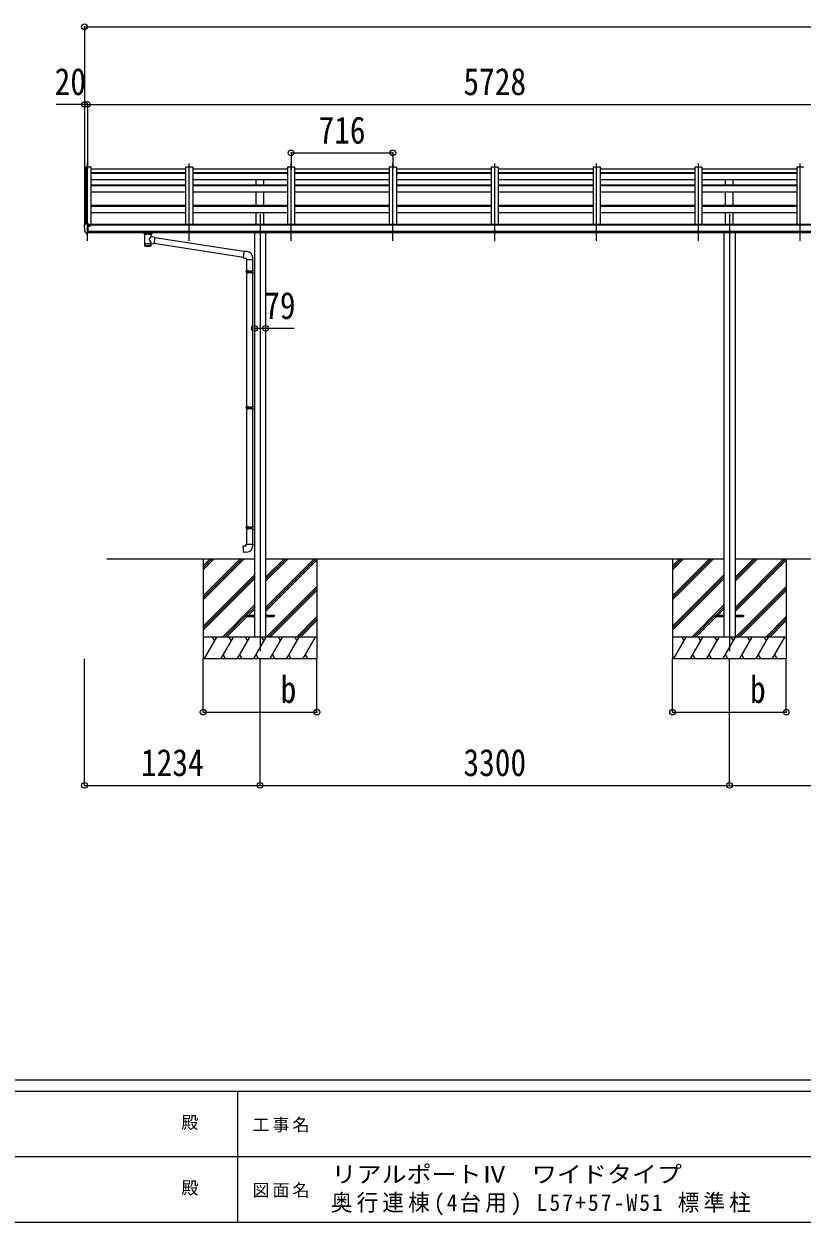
# Model space of a CAD drawing. Units: millimetres at full size, sheet at 1:40. Extents: x -11181 to 11305, y -7804 to 7716.
# Drawn here: x -2037 to 3433, y -7804 to 622 of the extents above; entities that cross this region are included whole.
import ezdxf
from ezdxf.enums import TextEntityAlignment as Align

# ---------------------------------------------------------------- set-up
doc = ezdxf.new("R2010")
doc.units = ezdxf.units.MM
doc.header["$LTSCALE"] = 40
doc.header["$PDMODE"] = 32
doc.header["$PDSIZE"] = 40
for name, color, linetype, lineweight in [('0-0_0', 7, 'Continuous', 9), ('0-1_本体', 4, 'Continuous', 9), ('0-2_部品', 7, 'Continuous', 9), ('0-8_PARTS2', 2, 'Continuous', 9), ('0-A_寸法', 6, 'Continuous', 9), ('F-0_240', 7, 'Continuous', 9)]:
    doc.layers.add(name, color=color, linetype=linetype, lineweight=lineweight)
doc.styles.add('ＭＳ ゴシック', font='')
doc.styles.get('ＭＳ ゴシック').set_extended_font_data('MS Gothic')

msp = doc.modelspace()

# ---------------------------------------------------------------- linework, layer by layer
at = {"layer": '0-0_0'}
for p, q in [((-1453.35, -3139.42), (-416.85, -3139.42)), ((-777.35, -3139.42), (-777.35, -3839.42)), ((-777.35, -3400.15), (-516.62, -3139.42)), ((-777.35, -3414.29), (-502.48, -3139.42)), ((-777.35, -3428.44), (-488.34, -3139.42)), ((-777.35, -3216.31), (-700.47, -3139.42)), ((-777.35, -3202.16), (-714.61, -3139.42)), ((-777.35, -3188.02), (-728.76, -3139.42)), ((-337.85, -3481.15), (3.88, -3139.42)), ((-337.85, -3495.29), (18.02, -3139.42)), ((-337.85, -3297.3), (-179.97, -3139.42)), ((-337.85, -3283.16), (-194.11, -3139.42)), ((-337.85, -3269.02), (-208.26, -3139.42)), ((-337.85, -3139.42), (2883.15, -3139.42)), ((-337.85, -3509.44), (22.65, -3148.94)), ((22.65, -3139.42), (22.65, -3839.42)), ((2522.65, -3139.42), (2522.65, -3839.42)), ((2522.65, -3400.15), (2783.38, -3139.42)), ((2522.65, -3414.29), (2797.52, -3139.42)), ((2522.65, -3428.44), (2811.66, -3139.42)), ((2522.65, -3216.31), (2599.53, -3139.42)), ((2522.65, -3202.16), (2585.39, -3139.42)), ((2522.65, -3188.02), (2571.24, -3139.42)), ((2962.15, -3481.15), (3303.88, -3139.42)), ((2962.15, -3495.29), (3318.02, -3139.42)), ((2962.15, -3297.3), (3120.03, -3139.42)), ((2962.15, -3283.16), (3105.89, -3139.42)), ((2962.15, -3269.02), (3091.74, -3139.42)), ((2962.15, -3139.42), (4813.15, -3139.42)), ((2962.15, -3509.44), (3322.65, -3148.94)), ((3322.65, -3139.42), (3322.65, -3839.42)), ((-777.35, -3612.28), (-416.85, -3251.79)), ((-777.35, -3626.43), (-416.85, -3265.93)), ((-777.35, -3640.57), (-416.85, -3280.07)), ((2522.65, -3612.28), (2883.15, -3251.79)), ((2522.65, -3626.43), (2883.15, -3265.93)), ((2522.65, -3640.57), (2883.15, -3280.07)), ((-333.99, -3689.42), (22.65, -3332.79)), ((-319.85, -3689.42), (22.65, -3346.93)), ((-305.71, -3689.42), (22.65, -3361.07)), ((2966.01, -3689.42), (3322.65, -3332.79)), ((2980.15, -3689.42), (3322.65, -3346.93)), ((2994.29, -3689.42), (3322.65, -3361.07)), ((-642.36, -3689.42), (-416.85, -3463.92)), ((-628.22, -3689.42), (-477.35, -3538.56)), ((-473.71, -3534.91), (-416.85, -3478.06)), ((-459.57, -3534.91), (-416.85, -3492.2)), ((2657.64, -3689.42), (2883.15, -3463.92)), ((2671.78, -3689.42), (2822.65, -3538.56)), ((2826.29, -3534.91), (2883.15, -3478.06)), ((2840.43, -3534.91), (2883.15, -3492.2)), ((-614.08, -3689.42), (-468.57, -3543.91)), ((-121.86, -3689.42), (22.65, -3544.92)), ((-107.72, -3689.42), (22.65, -3559.06)), ((-93.58, -3689.42), (22.65, -3573.2)), ((2685.92, -3689.42), (2831.43, -3543.91)), ((3178.14, -3689.42), (3322.65, -3544.92)), ((3192.28, -3689.42), (3322.65, -3559.06)), ((3206.42, -3689.42), (3322.65, -3573.2)), ((22.65, -3689.42), (-777.35, -3689.42)), ((-767.06, -3839.42), (-680.46, -3689.42)), ((-695.46, -3715.41), (-710.46, -3689.42)), ((-651.59, -3839.42), (-564.99, -3689.42)), ((-579.99, -3715.41), (-594.99, -3689.42)), ((-536.12, -3839.42), (-449.52, -3689.42)), ((-464.52, -3715.41), (-479.52, -3689.42)), ((-420.65, -3839.42), (-334.05, -3689.42)), ((-349.05, -3715.41), (-364.05, -3689.42)), ((-305.18, -3839.42), (-218.58, -3689.42)), ((-233.58, -3715.41), (-248.58, -3689.42)), ((-189.71, -3839.42), (-103.11, -3689.42)), ((-133.11, -3689.42), (-118.11, -3715.41)), ((-74.24, -3839.42), (12.36, -3689.42)), ((3322.65, -3689.42), (2522.65, -3689.42)), ((2532.94, -3839.42), (2619.54, -3689.42)), ((2604.54, -3715.41), (2589.54, -3689.42)), ((2648.41, -3839.42), (2735.01, -3689.42)), ((2720.01, -3715.41), (2705.01, -3689.42)), ((2763.88, -3839.42), (2850.48, -3689.42)), ((2835.48, -3715.41), (2820.48, -3689.42)), ((2879.35, -3839.42), (2965.95, -3689.42)), ((2950.95, -3715.41), (2935.95, -3689.42)), ((2994.82, -3839.42), (3081.42, -3689.42)), ((3066.42, -3715.41), (3051.42, -3689.42)), ((3110.29, -3839.42), (3196.89, -3689.42)), ((3166.89, -3689.42), (3181.89, -3715.41)), ((3225.76, -3839.42), (3312.36, -3689.42)), ((-777.35, -3839.42), (22.65, -3839.42)), ((-636.6, -3813.45), (-621.6, -3839.42)), ((-521.12, -3813.44), (-506.12, -3839.42)), ((-405.65, -3813.44), (-390.66, -3839.42)), ((-290.18, -3813.45), (-275.19, -3839.42)), ((-174.71, -3813.45), (-159.72, -3839.42)), ((-59.24, -3813.45), (-44.25, -3839.42)), ((2522.65, -3839.42), (3322.65, -3839.42)), ((2663.4, -3813.45), (2678.4, -3839.42)), ((2778.88, -3813.44), (2793.88, -3839.42)), ((2894.35, -3813.44), (2909.34, -3839.42)), ((3009.82, -3813.45), (3024.81, -3839.42)), ((3125.29, -3813.45), (3140.28, -3839.42)), ((3240.76, -3813.45), (3255.75, -3839.42))]:
    msp.add_line(p, q, dxfattribs=at)
at = {"layer": '0-1_本体'}
for p, q in [((-1611.35, -384.55), (-1611.36, -790.19)), ((-1610.41, -383.67), (-1602.57, -383.26)), ((-1602.35, -383.34), (-1602.35, -783.65)), ((-1602.27, -383.45), (-1601.65, -385.07)), ((-1566.35, -383.25), (-1566.35, -793.83)), ((-1566.35, -396.25), (-900.35, -396.25)), ((-900.35, -383.85), (-900.35, -787.12)), ((-850.35, -383.85), (-900.35, -383.85)), ((-850.35, -383.85), (-850.35, -787.12)), ((-850.35, -396.25), (-184.35, -396.25)), ((-184.35, -383.85), (-184.35, -787.12)), ((-134.35, -383.85), (-184.35, -383.85)), ((-134.35, -383.85), (-134.35, -787.12)), ((-134.35, -396.25), (531.65, -396.25)), ((531.65, -383.85), (531.65, -783.43)), ((581.65, -383.85), (531.65, -383.85)), ((581.65, -383.85), (581.65, -783.43)), ((581.65, -396.25), (1247.65, -396.25)), ((1247.65, -383.85), (1247.65, -783.43)), ((1297.65, -383.85), (1247.65, -383.85)), ((1297.65, -383.85), (1297.65, -783.43)), ((1297.65, -396.25), (1963.65, -396.25)), ((1963.65, -383.85), (1963.65, -783.43)), ((2013.65, -383.85), (1963.65, -383.85)), ((2013.65, -383.85), (2013.65, -783.43)), ((2013.65, -396.25), (2679.65, -396.25)), ((2679.65, -383.85), (2679.65, -783.43)), ((2729.65, -383.85), (2679.65, -383.85)), ((2729.65, -383.85), (2729.65, -783.43)), ((2729.65, -396.25), (3395.65, -396.25)), ((3395.65, -383.85), (3395.65, -783.43)), ((3445.65, -383.85), (3395.65, -383.85)), ((-1566.35, -422.96), (-900.35, -422.96)), ((-1566.35, -425.81), (-900.35, -425.81)), ((-1566.35, -470.54), (-900.35, -470.54)), ((-850.35, -422.96), (-184.35, -422.96)), ((-850.35, -425.81), (-184.35, -425.81)), ((-850.35, -470.54), (-184.35, -470.54)), ((-404.85, -509.08), (-404.85, -470.39)), ((-349.85, -509.08), (-349.85, -470.39)), ((-134.35, -422.96), (531.65, -422.96)), ((-134.35, -425.81), (531.65, -425.81)), ((-134.35, -470.54), (531.65, -470.54)), ((581.65, -422.96), (1247.65, -422.96)), ((581.65, -425.81), (1247.65, -425.81)), ((581.65, -470.54), (1247.65, -470.54)), ((1297.65, -422.96), (1963.65, -422.96)), ((1297.65, -425.81), (1963.65, -425.81)), ((1297.65, -470.54), (1963.65, -470.54)), ((2013.65, -422.96), (2679.65, -422.96)), ((2013.65, -425.81), (2679.65, -425.81)), ((2013.65, -470.54), (2679.65, -470.54)), ((2729.65, -422.96), (3395.65, -422.96)), ((2729.65, -425.81), (3395.65, -425.81)), ((2729.65, -470.54), (3395.65, -470.54)), ((2895.15, -509.08), (2895.15, -470.39)), ((2950.15, -509.08), (2950.15, -470.39)), ((-1566.35, -509.23), (-900.35, -509.23)), ((-1566.35, -514.52), (-900.35, -514.52)), ((-1566.35, -558.6), (-900.35, -558.6)), ((-850.35, -509.23), (-184.35, -509.23)), ((-850.35, -514.52), (-184.35, -514.52)), ((-850.35, -558.6), (-184.35, -558.6)), ((-404.85, -652), (-404.85, -558.45)), ((-349.85, -652), (-349.85, -558.45)), ((-134.35, -509.23), (531.65, -509.23)), ((-134.35, -514.52), (531.65, -514.52)), ((-134.35, -558.6), (531.65, -558.6)), ((581.65, -509.23), (1247.65, -509.23)), ((581.65, -514.52), (1247.65, -514.52)), ((581.65, -558.6), (1247.65, -558.6)), ((1297.65, -509.23), (1963.65, -509.23)), ((1297.65, -514.52), (1963.65, -514.52)), ((1297.65, -558.6), (1963.65, -558.6)), ((2013.65, -509.23), (2679.65, -509.23)), ((2013.65, -514.52), (2679.65, -514.52)), ((2013.65, -558.6), (2679.65, -558.6)), ((2729.65, -509.23), (3395.65, -509.23)), ((2729.65, -514.52), (3395.65, -514.52)), ((2729.65, -558.6), (3395.65, -558.6)), ((2895.15, -652), (2895.15, -558.45)), ((2950.15, -652), (2950.15, -558.45)), ((-1566.35, -652.16), (-900.35, -652.16)), ((-1566.35, -658.95), (-900.35, -658.95)), ((-850.35, -652.16), (-184.35, -652.16)), ((-850.35, -658.95), (-184.35, -658.95)), ((-134.35, -652.16), (531.65, -652.16)), ((-134.35, -658.95), (531.65, -658.95)), ((581.65, -652.16), (1247.65, -652.16)), ((581.65, -658.95), (1247.65, -658.95)), ((1297.65, -652.16), (1963.65, -652.16)), ((1297.65, -658.95), (1963.65, -658.95)), ((2013.65, -652.16), (2679.65, -652.16)), ((2013.65, -658.95), (2679.65, -658.95)), ((2729.65, -652.16), (3395.65, -652.16)), ((2729.65, -658.95), (3395.65, -658.95)), ((-1566.35, -702.5), (-900.35, -702.5)), ((-850.35, -702.5), (-184.35, -702.5)), ((-404.85, -786.97), (-404.85, -702.35)), ((-349.85, -786.97), (-349.85, -702.35)), ((-134.35, -702.5), (531.65, -702.5)), ((581.65, -702.5), (1247.65, -702.5)), ((1297.65, -702.5), (1963.65, -702.5)), ((2013.65, -702.5), (2679.65, -702.5)), ((2729.65, -702.5), (3395.65, -702.5)), ((2895.15, -786.97), (2895.15, -702.35)), ((2950.15, -786.97), (2950.15, -702.35)), ((4130.15, -793.83), (-1584.85, -793.83)), ((-1584.85, -835.05), (4130.15, -835.05)), ((-1561.35, -793.83), (-1561.35, -787.12)), ((4106.65, -787.12), (-1561.35, -787.12)), ((4130.15, -846.9), (-1584.85, -846.82)), ((-416.85, -846.84), (-416.85, -3689.42)), ((-337.85, -846.84), (-337.85, -3689.42)), ((2883.15, -846.84), (2883.15, -3689.42)), ((2962.15, -846.84), (2962.15, -3689.42))]:
    msp.add_line(p, q, dxfattribs=at)
msp.add_lwpolyline([(-1601.65, -783.65), (-1601.65, -383.25), (-1566.35, -383.25)], dxfattribs=at)
msp.add_circle((-1577.38, -798.56), 3, dxfattribs=at)
for centre, radius, start, end in [((-1610.35, -384.67), 1, 93, 173.32986), ((-1602.56, -383.56), 0.301, 21.06327, 92.86679)]:
    msp.add_arc(centre, radius, start, end, dxfattribs=at)
at = {"layer": '0-2_部品'}
for p, q in [((-1613.35, -793.06), (-1613.35, -793.69)), ((-1606.44, -784.26), (-1610.51, -790.07)), ((-1598.98, -850.38), (-1608.72, -835)), ((-1603.35, -783.69), (-1605.68, -783.83)), ((-1591.35, -783.69), (-1603.35, -783.69)), ((-1589.85, -784.61), (-1591.35, -784.61)), ((-1584.85, -793.42), (-1591.35, -793.03)), ((-1591.35, -838.3), (-1588.19, -837.89)), ((-1589.85, -784.61), (-1589.85, -790.78)), ((-1580.18, -786.11), (-1589.85, -785.38)), ((-1589.85, -788.38), (-1575.85, -788.43)), ((-1584.85, -790.78), (-1589.85, -790.78)), ((-1588.19, -837.89), (-1584.85, -837.46)), ((-1584.85, -848.99), (-1584.85, -790.78)), ((-1580.38, -798.61), (-1579.85, -798.61)), ((-1580.18, -786.11), (-1580.01, -786.12)), ((-1580.01, -786.12), (-1579.85, -786.16)), ((-1579.85, -786.16), (-1579.71, -786.2)), ((-1579.85, -798.61), (-1579.55, -798.61)), ((-1579.71, -786.2), (-1579.59, -786.25)), ((-1579.59, -786.25), (-1579.49, -786.31)), ((-1579.55, -797.42), (-1579.55, -798.61)), ((-1579.55, -798.61), (-1574.85, -798.61)), ((-1579.49, -786.31), (-1579.41, -786.38)), ((-1579.41, -786.38), (-1579.37, -786.45)), ((-1579.37, -786.45), (-1579.35, -786.52)), ((-1579.35, -788.42), (-1579.35, -786.52)), ((-1574.85, -789.54), (-1574.85, -793.5)), ((-1574.85, -796.99), (-1574.85, -798.61)), ((-1574.85, -798.61), (-1574.38, -798.61)), ((-1592.85, -852.1), (-1596.56, -851.87)), ((-1584.85, -848.99), (-1590.35, -848.99)), ((-1192.85, -853), (-1192.85, -846.88)), ((-1188.75, -857.5), (-1188.77, -937.79)), ((-1142.95, -875.07), (-1142.95, -857.49)), ((-1117.73, -878.98), (-1142.95, -875.07)), ((-1142.94, -937.79), (-1142.95, -921.16)), ((-1142.95, -921.41), (-1124.75, -924.24)), ((-1138.85, -853), (-1138.85, -846.88)), ((-1117.73, -878.98), (-1124.75, -924.24)), ((-494.56, -1020.22), (-1124.48, -922.5)), ((-490.89, -978.29), (-1118.04, -880.99)), ((-469.93, -978.67), (-490.77, -976.85)), ((-474.85, -1034.42), (-428.85, -1034.42)), ((-472.85, -1034.42), (-472.85, -1113.68)), ((-430.85, -1034.42), (-430.85, -1111.12)), ((-428.85, -1034.42), (-428.85, -1023.5)), ((-474.85, -1115.68), (-473.85, -1113.68)), ((-474.85, -1115.68), (-430.85, -1115.68)), ((-474.85, -1115.68), (-474.85, -1123.68)), ((-474.85, -1123.68), (-430.85, -1123.68)), ((-474.85, -1123.68), (-473.85, -1125.68)), ((-473.85, -1113.68), (-430.85, -1113.68)), ((-473.85, -1125.68), (-430.85, -1125.68)), ((-472.85, -1125.68), (-472.85, -2069.86)), ((-435.33, -1115.68), (-435.76, -1113.68)), ((-432.85, -1111.18), (-416.85, -1110.71)), ((-432.85, -1113.18), (-432.85, -1111.18)), ((-432.85, -1113.18), (-430.85, -1113.18)), ((-432.85, -1128.18), (-432.85, -1126.18)), ((-432.85, -1128.18), (-416.85, -1128.65)), ((-430.85, -1128.23), (-430.85, -2067.3)), ((-416.85, -1110.71), (-416.85, -1128.65)), ((-474.85, -2071.86), (-473.85, -2069.86)), ((-474.85, -2071.86), (-430.85, -2071.86)), ((-474.85, -2071.86), (-474.85, -2079.86)), ((-474.85, -2079.86), (-430.85, -2079.86)), ((-474.85, -2079.86), (-473.85, -2081.86)), ((-473.85, -2069.86), (-430.85, -2069.86)), ((-473.85, -2081.86), (-430.85, -2081.86)), ((-472.85, -2081.86), (-472.85, -2915.02)), ((-435.33, -2071.86), (-435.76, -2069.86)), ((-432.85, -2067.36), (-416.85, -2066.89)), ((-432.85, -2069.36), (-432.85, -2067.36)), ((-432.85, -2069.36), (-430.85, -2069.36)), ((-432.85, -2084.36), (-432.85, -2082.36)), ((-432.85, -2084.36), (-416.85, -2084.83)), ((-430.85, -2084.42), (-430.85, -2912.46)), ((-416.85, -2066.89), (-416.85, -2084.83)), ((-474.85, -2917.02), (-473.85, -2915.02)), ((-474.85, -2917.02), (-430.85, -2917.02)), ((-474.85, -2917.02), (-474.85, -2925.02)), ((-474.85, -2925.02), (-430.85, -2925.02)), ((-474.85, -2925.02), (-473.85, -2927.02)), ((-473.85, -2915.02), (-430.85, -2915.02)), ((-473.85, -2927.02), (-430.85, -2927.02)), ((-472.85, -2927.02), (-472.85, -3037.02)), ((-435.33, -2917.02), (-435.76, -2915.02)), ((-432.85, -2912.52), (-416.85, -2912.05)), ((-432.85, -2914.52), (-432.85, -2912.52)), ((-432.85, -2914.52), (-430.85, -2914.52)), ((-432.85, -2929.52), (-432.85, -2927.52)), ((-432.85, -2929.52), (-416.85, -2929.99)), ((-430.85, -2929.58), (-430.85, -3037.02)), ((-416.85, -2912.05), (-416.85, -2929.99)), ((-474.85, -3037.02), (-428.85, -3037.02)), ((-474.85, -3047.02), (-474.85, -3037.02)), ((-428.85, -3037.02), (-428.85, -3047.94))]:
    msp.add_line(p, q, dxfattribs=at)
at = {"layer": '0-2_部品', "color": 4}
for p, q in [((-477.35, -3534.91), (-416.85, -3534.91)), ((-477.35, -3534.91), (-477.35, -3543.91)), ((-337.85, -3534.91), (-277.35, -3534.91)), ((-277.35, -3534.91), (-277.35, -3543.91)), ((2822.65, -3534.91), (2883.15, -3534.91)), ((2822.65, -3534.91), (2822.65, -3543.91)), ((2962.15, -3534.91), (3022.65, -3534.91)), ((3022.65, -3534.91), (3022.65, -3543.91)), ((-477.35, -3543.91), (-416.85, -3543.91)), ((-337.85, -3543.91), (-277.35, -3543.91)), ((2822.65, -3543.91), (2883.15, -3543.91)), ((2962.15, -3543.91), (3022.65, -3543.91))]:
    msp.add_line(p, q, dxfattribs=at)
at = {"layer": '0-2_部品'}
for points in [[(-1592.85, -852.1), (-1591.35, -852.19), (-1591.35, -783.69)], [(-1591.35, -849.99), (-1590.85, -849.99), (-1590.35, -848.99)], [(-1192.81, -853.06), (-1192.84, -852.7), (-1192.59, -851.74), (-1192.07, -850.86), (-1191.27, -850.02), (-1190.15, -849.22), (-1188.75, -848.5)], [(-1192.81, -852.94), (-1192.84, -853.3), (-1192.59, -854.26), (-1192.07, -855.14), (-1191.27, -855.98), (-1190.15, -856.77), (-1188.75, -857.5)], [(-1142.95, -848.51), (-1142.72, -848.6), (-1141.36, -849.34), (-1140.25, -850.19), (-1139.49, -851.05), (-1139.03, -851.95), (-1138.86, -852.84)], [(-1142.95, -857.49), (-1142.72, -857.39), (-1141.36, -856.66), (-1140.25, -855.81), (-1139.49, -854.95), (-1139.03, -854.05), (-1138.86, -853.16)], [(-490.77, -976.85), (-494.78, -1022.68), (-474.85, -1024.42), (-474.85, -1034.42)], [(-435.33, -1115.68), (-435.33, -1123.68), (-435.76, -1125.68)], [(-432.85, -1126.18), (-430.85, -1126.18), (-430.85, -1113.18)], [(-435.33, -2071.86), (-435.33, -2079.86), (-435.76, -2081.86)], [(-432.85, -2082.36), (-430.85, -2082.36), (-430.85, -2069.36)], [(-435.33, -2917.02), (-435.33, -2925.02), (-435.76, -2927.02)], [(-432.85, -2927.52), (-430.85, -2927.52), (-430.85, -2914.52)], [(-469.93, -3092.77), (-490.77, -3094.59), (-494.78, -3048.77), (-474.85, -3047.02)]]:
    msp.add_lwpolyline(points, dxfattribs=at)
for centre, radius, start, end in [((-1610.35, -793.06), 3, 93, 180), ((-1420.86, -793.69), 192.49, 180.0008, 192.1233), ((-1606.12, -833.5), 3, 191.83348, 210), ((-1605.62, -784.83), 1, 93.5, 145), ((-1577.35, -798.61), 2.5, 151.64236, 180), ((-1577.35, -798.61), 2.5, 0, 151.64236), ((-1596.38, -848.88), 3, 210, 266.5), ((-1175.78, -898.22), 51.38, 92.46126, 104.61963), ((-1155.9, -898.22), 51.38, 75.38037, 87.53874), ((-473.85, -1023.5), 45, 0, 85), ((-473.85, -3047.94), 45, 275, 0)]:
    msp.add_arc(centre, radius, start, end, dxfattribs=at)
for centre, major_axis, ratio, start_param, end_param in [((-1575.85, -789.54), (-0.02, 1.1), 0.906239, 4.6917496, 6.2625459), ((-1165.85, -858.69), (-22.91, -0.42), 0.072511, 4.711586, 6.2823824), ((-1165.85, -925.35), (22.91, 0), 0.122865, 6.2831853, 9.424778), ((-1165.83, -857.06), (-22.91, -0.42), 0.072511, 4.711586, 6.2823824), ((-1165.88, -857.07), (22.92, -0.42), 0.07247, 0.0008089, 1.5716053), ((-1165.88, -858.69), (22.92, -0.42), 0.07247, 0.0008089, 1.5716053), ((-1165.86, -894.62), (-22.81, 26.62), 0.234429, 3.1563334, 4.5976381), ((-1163.3, -897.27), (20.32, 22.25), 0.045535, 4.9756507, 6.2441899), ((-1154.85, -853), (16, 0), 0.361356, 0, 0.0194874), ((-1154.85, -853), (16, 0), 0.361356, 6.2636979, 6.2831853), ((-1165.85, -937.79), (22.92, 0), 0.101955, 6.2829723, 9.4248207), ((-1165.85, -937.79), (22.92, 0), 0.101955, 3.1415499, 6.2833984)]:
    msp.add_ellipse(centre, major_axis=major_axis, ratio=ratio, start_param=start_param, end_param=end_param, dxfattribs=at)
at = {"layer": '0-8_PARTS2'}
for p, q in [((-1591.35, -903.02), (-1591.35, -359.17)), ((-875.35, -903.02), (-875.35, -359.17)), ((-159.35, -903.02), (-159.35, -359.17)), ((556.65, -903.02), (556.65, -359.17)), ((1272.65, -903.02), (1272.65, -359.17)), ((1988.65, -903.02), (1988.65, -359.17)), ((2704.65, -903.02), (2704.65, -359.17)), ((3420.65, -903.02), (3420.65, -359.17)), ((-377.35, -714.21), (-377.35, -3789.44)), ((2922.65, -714.21), (2922.65, -3789.44))]:
    msp.add_line(p, q, dxfattribs=at)
at = {"layer": '0-A_寸法'}
for p, q in [((-1611.35, 602.37), (-1611.35, 56.99)), ((-1611.35, 602.37), (9884.64, 602.37)), ((-1611.35, 56.99), (-1811.35, 56.99)), ((-1611.35, 56.99), (-1611.35, -398.59)), ((-1591.35, 56.99), (-1611.35, 56.99)), ((-1591.35, 56.99), (-1591.35, -398.59)), ((-1591.35, 56.99), (-1591.35, -398.59)), ((-1591.35, 56.99), (4136.65, 56.99)), ((-159.35, -284.45), (-159.35, -402.06)), ((-159.35, -284.45), (556.65, -284.45)), ((556.65, -284.45), (556.65, -402.06)), ((-416.85, -1518.17), (-337.85, -1518.17)), ((-337.85, -1518.17), (-137.85, -1518.17)), ((-1611.35, -4732.3), (-1611.35, -3842.91)), ((-777.35, -4217.32), (-777.35, -3842.91)), ((-377.35, -4732.3), (-377.35, -3842.91)), ((22.65, -4217.32), (22.65, -3842.91)), ((2522.65, -4217.32), (2522.65, -3842.91)), ((2922.65, -4732.3), (2922.65, -3842.91)), ((3322.65, -4217.32), (3322.65, -3842.91)), ((-777.35, -4217.32), (22.65, -4217.32)), ((2522.65, -4217.32), (3322.65, -4217.32)), ((-1611.35, -4732.3), (-377.35, -4732.3)), ((-377.35, -4732.3), (2922.65, -4732.3)), ((2922.65, -4732.3), (5350.65, -4732.3))]:
    msp.add_line(p, q, dxfattribs=at)
for p in [(-1611.35, 602.37), (-1611.35, 56.99), (-1591.35, 56.99), (-159.35, -284.45), (556.65, -284.45), (-416.85, -1518.17), (-337.85, -1518.17), (-777.35, -4217.32), (22.65, -4217.32), (2522.65, -4217.32), (3322.65, -4217.32), (-1611.35, -4732.3), (-377.35, -4732.3), (2922.65, -4732.3)]:
    msp.add_point(p, dxfattribs=at)
at = {"layer": 'F-0_240', "color": 5}
for p, q in [((-11180.61, -6803.54), (10739.39, -6803.54)), ((-11180.61, -6883.54), (7183.72, -6883.54)), ((-536.28, -6883.54), (-536.28, -7803.54)), ((-4536.28, -7343.54), (3663.72, -7343.54)), ((-11180.61, -7803.54), (10739.39, -7803.54))]:
    msp.add_line(p, q, dxfattribs=at)

# ---------------------------------------------------------------- texts
at = {"layer": '0-A_寸法', "color": 7, "style": 'ＭＳ ゴシック', "width": 0.85}
for s, p in [('20', (-1821.35, 64.99)), ('5728', (1052.65, 64.99)), ('716', (33.65, -276.45)), ('79', (-347.85, -1510.17)), ('b', (-232.35, -4209.32)), ('b', (3067.65, -4209.32)), ('1234', (-1214.35, -4724.3)), ('3300', (1052.65, -4724.3))]:
    msp.add_text(s, height=190.6, dxfattribs=at).set_placement(p, align=Align.BOTTOM_LEFT)
at = {"layer": 'F-0_240', "style": 'ＭＳ ゴシック'}
for p in [(-930.57, -7173.54), (-930.57, -7633.54)]:
    msp.add_text('殿', height=87.98, dxfattribs=at).set_placement(p, align=Align.BOTTOM_LEFT)
at = {"layer": 'F-0_240', "style": 'ＭＳ ゴシック', "width": 1.1}
msp.add_text('リアルポートⅣ\u3000ワイドタイプ', height=117.3, dxfattribs=at).set_placement((124.97, -7561.39), align=Align.BOTTOM_LEFT)
at = {"layer": 'F-0_240', "attachment_point": 7, "style": 'ＭＳ ゴシック'}
for s, insert, char_height in [('\\T1.17;工事名', (-430.81, -7173.54), 87.98), ('\\T1.17;図面名', (-430.81, -7633.54), 87.98), ('\\T1.19;\\W0.95;奥行連棟(4台用)\\~L57+57-W51\\~標準柱', (120.88, -7756.06), 117.3)]:
    msp.add_mtext(s, dxfattribs=dict(at, insert=insert, char_height=char_height))

doc.saveas('drawing.dxf')
